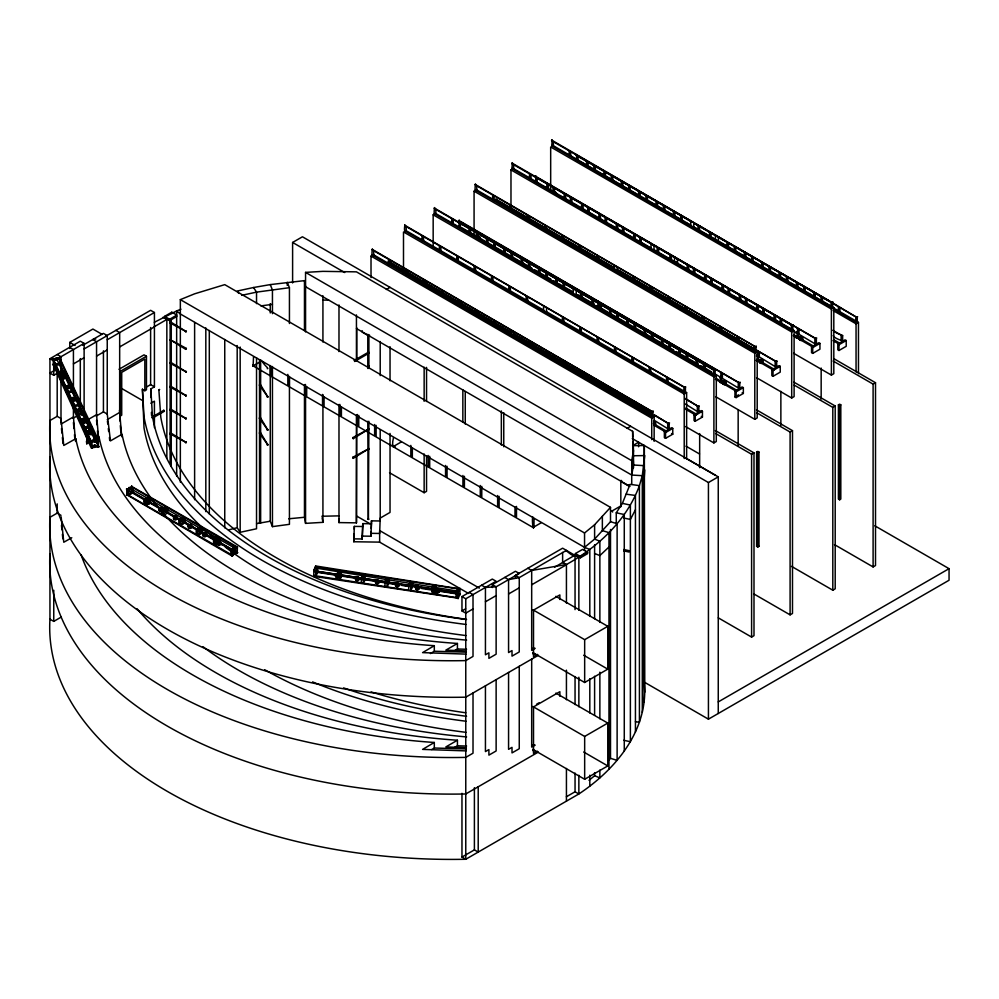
<?xml version="1.0" encoding="UTF-8"?>
<svg xmlns="http://www.w3.org/2000/svg" width="999" height="999" viewBox="0 0 999 999"><rect width="100%" height="100%" fill="white"/><g stroke="black" fill="none" stroke-linecap="round" stroke-linejoin="round"><path stroke-width="1.5" d="M63.874 373.988C63.749 372.265 65.959 376.835 64.398 376.81M797.552 336.95L797.477 333.429L797.539 337.088M432.754 590.771L432.33 591.957L433.091 592.07M313.698 570.741L313.923 569.767L313.773 570.879L458.154 592.644M315.509 572.639L315.734 571.578M458.304 597.889L458.054 598.751L460.052 593.906L459.84 594.967L457.742 594.405M356.743 414.935L356.443 522.852L338.986 522.589L339.173 518.556M468.556 593.468L379.645 542.132L353.771 541.745L354.333 526.386L362.749 526.51L362.749 523.613L371.478 523.751L371.478 520.854L380.207 520.979L380.207 429.82M353.771 541.745L354.121 533.953M353.771 538.861L362.2 538.985L362.749 523.613M362.2 538.985L362.749 526.51M362.2 536.088L370.916 536.213L371.478 520.854M370.916 536.213L371.128 531.543M371.266 528.421L371.478 523.751M67.695 386.001L67.957 385.202L68.456 386.263M73.077 397.265L73.914 398.276L73.539 400.137M78.122 411.113L77.722 409.278L77.585 409.965M78.409 409.091L78.671 408.291L79.383 411.576M83.766 420.641L84.028 419.842L84.503 423.551M89.136 432.18L89.386 431.381L90.047 434.927M90.709 431.943L90.971 431.143L91.546 434.827M148.938 496.89L148.764 503.121L148.701 498.239M148.139 504.033L148.014 503.409C147.365 505.482 150.362 503.009 148.701 502.922M216.696 542.032L216.683 537.237L214.885 538.299L215.072 537.237L216.383 537.062M216.059 541.92L216.196 539.41M341.383 576.86L340.696 576.748L340.771 572.877M432.704 585.701L432.33 587.462L433.391 585.814L432.642 585.789L433.104 586.538M554.02 192.832L555.556 192.432L556.605 193.319L555.531 192.932M554.52 193.119L555.794 192.407M599.263 307.942L598.638 306.993L599.525 306.243L601.223 307.53L600.062 306.656M675.237 262.812L676.111 262.025L677.821 263.299L676.748 262.537M720.828 381.593L720.916 372.202M721.453 381.531L721.141 382.118M757.854 359.877L757.704 356.231M758.141 360.527L758.353 356.655L758.216 360.327M796.752 333.104L796.365 332.505L796.865 333.029C796.852 334.253 796.39 331.181 797.427 332.255M259.503 522.902L260.639 522.839L259.54 522.976L259.503 359.765M644.08 480.007L644.742 469.93M84.116 416.308L84.116 343.381L80.307 341.183L49.95 358.703L49.95 619.18A401.948 232.055 0 0 0 465.771 859.265L578.858 793.968C613.186 771.178 644.13 735.401 644.742 692.207L644.293 445.504L632.642 445.679L638.611 442.22L638.611 446.753M62.575 373.102L62.75 374.188L63.087 373.176M64.173 372.977C64.111 388.136 65.447 366.596 62.75 374.188M63.774 372.639C65.884 374.063 65.572 381.243 60.577 379.245M87.712 426.461L87.413 427.335L87.3 426.061L88.661 425.774M89.198 431.256L88.511 431.418M341.446 576.71L341.358 570.966M600.099 307.367L600.411 306.606L600.324 309.19M127.173 494.505L126.423 495.167L131.93 491.995M185.639 349.101L186.388 348.439L185.764 349.363L170.017 339.623L186.326 348.376M232.018 550.399L232.417 550.174M252.722 365.646C253.384 363.536 254.733 367.382 252.735 365.759M232.817 555.506L232.13 556.218L232.417 555.269L237.612 552.609L237.025 553.471L235.339 552.322L232.655 553.871M533.041 527.497C534.278 525.599 533.091 528.995 533.953 526.985C532.904 531.118 531.78 517.932 532.879 516.995M652.534 411.675L653.284 411.026L652.659 411.938L372.215 249.375M652.534 417.232L653.284 416.583L652.659 417.495L372.215 254.932M668.781 423.601L669.53 422.939L668.893 423.863L654.333 414.81M668.781 429.158L669.53 428.496L668.893 429.42L654.333 420.367M685.039 387.649L685.701 386.813L685.139 387.799L404.695 225.225M685.027 393.094L685.764 392.432L685.139 393.356L404.695 230.781M698.451 406.468L699.2 405.806L698.576 406.73L685.364 398.451M698.463 412.137L699.138 411.313L698.576 412.287L685.364 404.008M714.697 370.404L715.446 369.742L714.809 370.666L434.378 208.092M714.71 376.074L715.384 375.237L714.809 376.223L434.378 213.649M739.372 382.967L740.047 382.13L739.472 383.117L459.041 220.554M739.36 388.411L740.109 387.749L739.472 388.673L714.123 373.376M755.619 346.903L756.293 346.066L755.719 347.04L475.274 184.478M755.606 352.335L756.355 351.685L755.719 352.597L475.274 190.035M776.26 361.551L777.01 360.889L776.46 361.838L670.042 299.762M776.26 367.108L777.01 366.446L776.46 367.395L757.766 355.969M792.494 325.487L793.243 324.825L792.694 325.774L512.175 163.174M792.494 331.044L793.243 330.382L792.619 331.306L512.175 168.731M815.958 338.636L816.707 337.974L816.071 338.898L535.639 176.323M815.958 344.193L816.707 343.531L816.071 344.455L781.268 323.701M832.204 302.56L832.954 301.898L832.317 302.822L551.873 140.26M832.204 308.117L832.954 307.455L832.317 308.379L551.873 145.817M842.232 335.739C845.142 335.602 834.852 333.778 833.178 330.057M842.232 341.296C845.154 340.996 834.864 339.36 833.178 335.614M856.867 317.332L857.617 316.671L856.98 317.595L832.966 303.072M856.867 322.889L857.617 322.227L856.98 323.152L834.315 309.415M341.009 572.34C339.772 572.814 340.784 570.691 340.297 573.226L341.433 571.615M163.786 410.289L164.36 411.276L163.786 410.289L151.761 417.245M534.015 518.469L533.99 527.347L533.154 526.972M339.323 574.999L339.348 575.811A1.836 1.449 24.9 0 1 339.173 576.161L341.208 576.386L339.735 579.545L361.413 582.904M340.909 575.899L341.109 575.574M355.332 578.446L355.357 579.258A1.986 1.573 24.9 0 0 356.693 580.569C360.377 579.895 353.783 577.659 356.606 580.544M356.281 579.12A1.986 1.573 24.9 0 1 355.781 578.346L355.756 577.534A1.836 1.449 24.9 0 1 357.03 576.623L357.979 576.785A1.986 1.573 24.9 0 1 359.315 578.096L359.34 578.908A1.836 1.449 24.9 0 1 359.178 579.258M838.723 466.034L839.197 466.745M432.767 590.996L432.417 591.82M162.837 509.927L162.787 510.289A1.986 1.149 60 0 1 162.425 510.789M174.775 516.833L174.825 516.458A1.986 1.149 60 0 1 175.812 515.909L176.511 516.308A1.836 1.061 60 0 1 177.447 517.944L177.422 518.743A1.986 1.149 60 0 1 177.285 519.043M188.312 525.574L188.287 527.472L189.922 528.409A1.986 1.149 60 0 0 190.909 527.859L190.921 527.072M202.934 534.103L202.947 534.028A1.986 1.149 60 0 1 203.933 533.478L204.633 533.878M221.341 544.105L221.353 543.306A1.836 1.061 60 0 0 220.429 541.67L219.73 541.271A1.986 1.149 60 0 0 218.744 541.808M726.273 383.491L726.285 382.692A1.836 1.061 60 0 0 725.361 381.056L724.662 380.656A1.986 1.149 60 0 0 723.676 381.193L723.663 381.993M760.514 360.264L760.576 359.902A1.986 1.149 60 0 1 761.55 359.353L762.249 359.752A1.836 1.061 60 0 1 763.186 361.388L763.161 362.187A1.986 1.149 60 0 1 762.799 362.674M800.211 337.35L800.274 336.975A1.986 1.149 60 0 1 801.248 336.438L801.947 336.838A1.836 1.061 60 0 1 802.884 338.474L802.871 339.26A1.986 1.149 60 0 1 802.497 339.76M57.505 364.098L56.843 363.636L56.593 364.448M91.259 442.307L92.333 442.02L91.271 442.432L53.134 358.903M98.901 446.803L97.84 446.965L98.901 446.803L81.331 410.052M149.188 503.309L149.226 498.314L147.665 498.364L148.664 498.089M149.301 503.271L147.765 503.808M798.026 337.45L797.926 332.63M459.14 590.859L459.115 590.184L458.966 591.308L314.797 567.869L314.685 568.955L314.722 567.956M459.777 589.273L459.99 588.286L459.915 593.943L457.879 593.631M631.73 484.39L631.73 460.701L633.503 450.674L632.642 431.318L356.443 271.853L322.927 271.353L305.557 272.39L305.557 331.88M633.091 441.396L633.091 455.756L644.742 455.581L642.295 475.674L631.73 475.049L633.503 465.022L632.904 451.436M147.64 498.638L148.014 499.687L148.139 498.901M214.885 538.299L216.134 536.85M478.046 237.263L479.195 236.626L480.007 237.55L478.921 236.501L477.922 238.037L477.435 236.975L478.171 237.063M554.145 192.757L555.194 192.008M598.763 306.955L599.762 306.381M599.138 308.017L600.274 306.481M675.349 262.737L676.223 261.975M796.865 333.029L797.689 332.28L796.49 332.392M62.413 373.838L62.4 375.374M63.262 377.21L62.6 373.663M85.365 420.03L86.201 421.116L85.827 422.989M457.043 594.979L457.043 594.33M368.906 421.316L368.344 519.517L367.782 421.316M721.44 381.606L721.153 376.635M341.333 577.222L340.384 577.722M315.609 566.058L315.509 567.082L315.684 565.971L459.915 588.848M315.884 571.103L315.884 575.736L313.886 575.349L313.736 576.435L313.848 570.779L458.154 593.106L458.266 592.095L458.154 597.739L456.118 597.427L456.118 592.794M496.278 199.288L495.541 199.6L496.216 199.413M432.392 586.363L433.054 587.474M720.791 376.411L719.655 377.722L720.828 376.211L720.828 381.243M315.609 566.995L317.645 567.307L317.645 571.94M313.848 576.336L458.154 598.201M616.271 523.701L616.271 512.799L622.377 503.359L630.082 484.365L639.422 485.614L642.295 475.674L642.295 712.312M720.391 377.048L720.154 378.022M432.642 591.458L433.329 591.558M757.791 360.152L756.792 360.839M611.987 511.038L612.624 511.963L612.062 510.988L621.241 505.681M317.495 567.157L316.034 570.317L313.998 570.004L315.459 566.845L459.777 589.173L458.304 592.332L456.268 592.02L457.742 588.848M339.173 570.516L337.699 573.676L339.735 573.988L341.208 570.829M341.883 571.977L340.609 571.69M340.684 574.949L341.808 575.287M340.334 576.848L340.984 577.834M362.887 574.175L361.413 577.347L363.449 577.659L364.922 574.5M386.601 577.847L385.127 581.006L387.162 581.331L388.636 578.159M388.636 583.716L387.162 586.888L407.392 590.009M410.314 581.518L408.841 584.677L410.876 584.989L412.35 581.83M434.028 585.189L432.555 588.349L434.59 588.661L436.063 585.501M432.717 589.185L419.717 587.724M432.417 591.957L432.367 591.083L433.017 592.07M433.054 591.183L433.004 591.982M434.59 594.218L436.063 591.058L434.028 590.746M457.242 595.466L456.268 597.577L410.876 590.546L412.35 587.387L410.314 587.075M129.458 487.962L129.283 487.287L129.37 488.074M433.479 585.938L432.667 585.751M635.439 509.79L630.381 519.443L623.713 518.006M757.766 360.227L756.78 360.976M64.336 378.284L62.974 378.658L62.737 377.485L62.575 378.271M69.343 385.139L70.117 388.648L69.418 387.15M148.651 503.334L148.951 503.833M757.841 355.132L756.543 356.431M757.279 355.744L756.543 355.731M367.794 519.105L368.906 519.193M60.09 358.154L59.853 357.417M721.453 376.773L719.767 376.823M584.552 550.461L584.552 532.991L594.605 524.75L610.501 507.355L224.75 284.64L194.618 293.818L180.344 299.625L180.344 482.105M610.501 507.355L610.501 521.703L594.605 539.098L584.552 547.34L180.344 313.973L176.648 310.939L154.333 322.29M608.466 760.564L610.501 758.341L610.501 529.495M756.743 355.494L757.679 354.895M234.715 548.401L234.615 549.3L235.102 548.301L129.171 487.799M756.543 360.139L757.042 360.427C756.343 362.275 759.153 360.439 757.429 360.464M608.978 546.99L599.862 555.594L594.605 553.458M368.544 352.147L369.031 353.159L368.544 352.147L354.033 360.502M352.809 437.637L353.284 438.648L369.031 428.908L352.722 437.662L353.284 438.648M368.456 428.583L369.031 429.558M352.809 457.317L353.284 458.329L369.031 448.588L352.722 457.342L353.284 458.329M368.544 448.239L369.031 449.238M88.973 431.68L87.225 431.343C86.626 429.732 88.711 433.479 88.486 431.281M144.405 500.886L144.38 502.11M188.199 526.361L189.385 526.86L189.198 528.134A1.836 1.061 60 0 1 188.424 526.823M676.723 262.262L675.349 262.6M589.023 780.319L594.605 775.736L594.605 772.627M551.873 146.279L552.16 145.317M533.441 527.722L253.122 365.884L253.521 356.855M459.041 221.016L459.24 220.03L459.041 226.573M131.581 486.863L131.781 485.889L131.581 491.496L146.016 499.837L150.025 497.514M237.225 547.864L237.425 546.878L237.225 552.497L219.867 542.469L219.867 537.837M148.439 503.421L147.54 503.908L148.264 504.245M721.078 382.03L720.366 382.58L719.767 381.368L720.329 382.592M469.205 592.395L473.014 594.605L473.014 656.418L465.771 660.601A401.948 232.055 0 0 1 49.95 420.529L57.193 416.346L61.001 418.544L63.774 445.454L75.774 438.698A408.791 236.014 0 0 0 434.303 645.691L422.589 652.622L466.096 654.12M430.407 653.558L434.303 651.248L466.371 652.16M431.705 749.562L434.303 748.026L434.303 742.469L422.589 749.4L466.096 750.898M69.78 348.514L69.78 342.395L92.907 329.046L102.223 334.428M84.116 343.381L53.759 360.901L49.95 358.703M82.792 345.304L103.434 333.391L107.243 335.589L107.243 414.073L110.452 440.896L122.015 434.228A408.791 236.014 0 0 0 159.116 508.466M105.919 336.114L150.612 310.314L154.42 312.512L154.42 386.838L150.849 388.898L150.849 397.515M84.116 348.938L107.243 335.589M107.243 339.76L154.42 312.512M54.77 370.279L49.95 373.064L53.759 375.262L61.001 371.079M73.427 363.898L84.116 357.729M164.585 316.371L171.803 312.2L176.823 315.097L169.605 319.268L164.585 316.371L164.585 317.732L169.605 320.629L176.823 316.458M292.607 282.929L292.607 242.457L302.435 236.788L718.256 476.86L718.256 713.486M96.553 356.119L107.243 349.937M154.42 326.636L166.845 319.455L166.845 458.017M119.668 346.928L154.42 326.873M119.018 369.293L144.043 354.845L146.453 356.231L146.453 389.822L144.843 390.746L142.432 389.36L144.018 427.947A410.414 236.95 0 0 0 222.765 545.129M146.453 356.231L120.105 371.441L119.93 421.054M61.001 424.1L73.427 416.933L73.427 399.775M73.064 418.294L79.108 414.81M433.166 247.065L433.166 214.81L435.576 213.424L573.239 292.907M474.075 235.739L474.075 191.196L476.486 189.81L757.205 351.885L757.205 417.919L754.794 419.305L715.659 396.715M510.976 209.827L510.976 169.892L513.374 168.506L651.036 247.989M86.601 420.429L96.553 414.697L96.553 341.758L92.745 339.56L95.792 338.986M371.016 277.597L371.016 256.094L373.414 254.708L654.145 416.783L654.145 441.346M96.191 416.059L103.434 411.875L107.243 414.073M146.678 386.913L150.612 384.64L154.42 386.838M107.243 419.63L119.668 412.462L119.668 332.58L115.859 330.382M158.878 390.085L159.528 389.51L158.878 390.085L160.814 417.282A401.948 232.055 0 0 0 465.784 619.243M120.105 416.146L121.716 415.209L121.716 372.377L144.843 359.028L144.843 390.746M150.849 403.246L154.42 401.198L154.42 427.634M152.323 418.219L164.36 411.276M254.795 364.922L261.139 361.251M386.351 289.485L390.035 287.362M61.001 515.334L57.193 513.136L49.95 517.307A401.948 232.055 0 0 0 465.771 757.379L473.014 753.209L473.014 693.006M132.667 487.5L128.659 489.81C124.076 486.775 127.41 492.919 131.181 486.638L236.838 547.502L232.817 549.949M354.595 361.488L369.031 353.159M128.659 495.367L131.331 493.831M144.53 498.976L148.539 496.653M147.752 498.289L148.726 497.914M147.64 498.638L147.64 499.338M149.201 498.526L150.1 499.2L148.401 497.927M145.866 503.758L148.539 502.21M149.026 501.973L150.1 502.36L149.226 501.86M150.025 503.071L146.016 505.394L177.922 523.813M161.888 508.991L165.896 506.68M163.374 509.852L167.382 507.542M161.888 514.547L164.56 513.011M163.374 515.409L167.382 513.099M179.246 519.018L183.254 516.708M180.732 519.88L184.753 517.557M180.582 523.801L183.254 522.265M183.416 523.888L180.732 525.437L197.69 535.227L197.69 530.594L232.417 550.636L232.417 555.269L230.919 554.408L230.919 549.775M196.603 529.045L200.612 526.723M198.102 529.895L202.11 527.584M197.939 533.828L200.612 532.28M202.11 533.141L198.102 535.452L230.007 553.883M49.95 619.18L53.759 621.39L61.214 617.082M598.638 307.729L598.751 306.968M600.149 307.143L601.223 307.53M676.748 262.912L676.773 262.25M213.961 539.06L217.969 536.75M217.27 537.837L216.034 536.775M215.459 539.922L219.468 537.612M216.396 540.484L217.47 541.258L216.596 540.759M214.885 542.02L215.534 543.169L214.885 542.02L215.509 542.232M216.271 542.632L215.01 542.632M213.961 544.617L216.633 543.081M215.459 545.479L218.132 543.931M393.082 446.69C394.867 445.866 391.009 447.902 393.481 437.662M394.755 445.716L401.099 442.058M231.318 549.088L235.339 546.765M237.625 552.722L126.773 489.185M389.523 472.727L424.15 492.719L426.548 491.333L426.548 455.694M403.496 273.414L403.496 231.943L684.215 394.018L686.625 392.632L686.625 458.666M433.166 214.81L713.898 376.885L716.295 375.499L716.295 441.533L713.898 442.919L685.551 426.561M474.075 191.196L754.794 353.271L757.205 351.885M510.976 169.892L791.695 331.968L794.105 330.582L794.105 396.615L791.695 398.002L756.605 377.747M550.674 189.972L550.674 146.978L831.393 309.041L833.803 307.655L833.803 373.701L831.393 375.087L793.606 353.271M626.972 428.409L630.656 426.286M722.027 377.26L720.529 376.386M371.016 256.094L651.735 418.169L654.145 416.783M721.166 379.92L722.24 380.307M758.054 358.616L759.128 359.39M797.751 335.689L798.825 336.076M721.166 380.294L722.24 380.681M797.751 336.076L798.825 336.463M796.865 337.437L796.253 337.225L796.865 338.137M664.372 431.88L671.59 427.722L672.764 428.396L672.764 434.19L665.546 438.349L664.372 437.674L664.372 431.88L665.546 432.567L672.764 428.396M694.043 414.747L701.261 410.577L702.447 411.263L702.447 417.058L695.217 421.216L694.043 420.542L694.043 414.747L695.217 415.434L702.447 411.263M734.952 391.133L742.17 386.963L743.343 387.649L743.343 393.431L736.126 397.602L734.952 396.928L734.952 391.133L736.126 391.82L743.343 387.649M771.84 369.83L779.058 365.659L780.244 366.346L780.244 372.14L773.026 376.298L771.84 375.624L771.84 369.83L773.026 370.517L780.244 366.346M811.55 346.915L818.768 342.744L819.942 343.419L819.942 349.213L812.724 353.384L811.55 352.697L811.55 346.915L812.724 347.59L819.942 343.419M833.116 310.564L856.056 323.813L858.466 322.427L858.466 373.676M734.952 396.928L738.561 394.842M837.811 344.018L845.029 339.847L846.215 340.534L846.215 346.316L838.998 350.487L837.811 349.8L837.811 344.018L838.998 344.692L846.215 340.534M534.715 526.523L541.058 522.864M461.963 596.578L492.32 579.058L496.128 581.256L465.771 598.776L461.963 596.578L461.963 610.938L465.771 613.136L473.014 608.953M492.32 587.537L492.32 584.615L515.447 571.266L519.255 573.463L496.128 586.813L485.439 587.424L481.63 585.227M515.447 578.334L515.447 575.424L562.624 548.189L578.259 557.292M566.433 550.387L519.255 577.622L508.566 579.632L504.757 577.434M461.963 610.938L465.584 608.841M485.439 601.773L496.128 595.604M575.399 553.546L582.617 549.375L587.624 552.272L587.624 553.633L580.407 557.804L575.399 554.907L575.399 553.546L580.407 556.443L587.624 552.272M578.858 610.264L578.858 557.33L575.049 555.132L562.624 562.312L566.433 564.51C598.164 547.015 626.785 520.279 639.422 485.614L639.422 722.252L635.414 721.715M554.607 567.17L562.624 562.549L566.433 564.747L531.68 584.802M508.566 593.98L519.255 587.812M715.634 433.516L751.598 454.27L753.995 452.884L753.995 635.689L751.598 637.087L718.306 617.857M756.805 412.824L790.097 432.043L792.494 430.656L792.494 613.461L790.097 614.86L754.133 594.093M794.18 385.09L832.804 407.38L835.201 405.994L835.201 588.811L832.804 590.197L791.52 566.358M833.154 361.051L873.101 384.116L875.511 382.729L875.511 565.534L873.101 566.933L834.49 544.63M756.605 452.085L757.804 451.386L758.99 452.085L758.99 546.328L757.804 547.015L756.605 546.328L756.605 452.085L757.804 452.772L758.99 452.085M838.411 404.845L839.61 404.158L840.808 404.845L840.808 499.088L839.61 499.787L838.411 499.088L838.411 404.845L839.61 405.544L840.808 404.845M632.267 438.561L708.428 482.529L718.256 476.86M454.857 650.499L457.43 649.013L457.43 643.456L445.866 650.124L465.996 650.936M537.474 654.407L533.516 656.693L533.516 610.127L559.865 594.917L559.865 599.5M538.361 655.269L465.771 697.177A401.948 232.055 0 0 1 49.95 457.105M532.729 609.677L584.665 639.66L607.779 626.311L607.779 669.143L584.665 682.492L532.729 652.509M756.605 546.328L757.804 545.629L758.99 546.328M453.571 748.014L457.43 745.791L457.43 740.234L445.866 746.915L465.996 747.714M536.575 704.233L539.148 702.747M537.474 751.198L533.516 753.483L533.516 706.917L559.865 691.695L559.865 696.278M538.361 752.06L465.771 793.968A401.948 232.055 0 0 1 49.95 553.896M532.729 706.455L584.665 736.438L607.779 723.089L607.779 765.921L584.665 779.27L532.729 749.287M718.256 701.91L949.05 568.668L949.05 580.244L708.428 719.168L644.293 682.13L644.293 445.504M461.963 793.318L461.963 857.055L474.4 849.887L478.209 852.085L478.209 786.787M566.358 796.79L575.049 791.77L578.858 793.968L578.858 775.286M71.778 537.724L63.774 542.245L61.151 516.82M59.703 357.43L59.316 358.279M216.396 537.712L216.571 537.425M796.49 338.049L796.752 337.512M237.225 546.928L131.581 486.401M180.931 309.203L176.648 310.939L176.648 475.961M758.041 355.182L756.668 355.519M145.292 502.772L145.317 501.273M95.092 441.258L94.818 442.157L95.567 441.408L56.419 358.404M98.377 440.746L98.102 441.658L98.901 441.009L59.703 357.892M91.796 448.251L92.333 447.577L91.271 447.989L53.134 364.46M228.496 529.932L237.188 527.684L240.172 532.292L256.531 528.771L256.531 357.792M68.431 388.923L68.631 387.212M631.73 475.049L305.557 286.738L304.47 280.632L270.254 284.603L253.546 287.512L237.188 291.046L238.686 293.356M241.671 295.342L256.531 292.133L289.435 287.687L289.435 323.501M417.12 589.909C419.73 587.562 413.136 588.361 417.157 589.972M437.125 593.006C439.735 590.659 433.129 591.458 437.162 593.069M256.581 523.613L270.254 521.228L272.44 526.623L289.435 524.325L289.435 376.423M527.872 568.256L531.68 570.454L566.433 564.51L566.433 603.184M59.703 359.153L54.221 360.002L53.409 358.466L52.585 358.991L59.178 357.854L97.827 441.296L92.345 442.145L91.808 440.971L97.278 440.122M54.221 365.559L59.703 364.71C57.455 362.4 61.863 363.112 59.428 363.886M65.509 371.665L60.027 372.515L60.577 373.688L66.059 372.839M64.798 373.401L65.385 374.438M65.06 376.523L65.385 377.597L64.798 376.948M60.027 378.072L62.775 377.647M71.866 385.352L66.384 386.201L66.933 387.375L72.415 386.538M66.384 391.758L71.866 390.909L72.415 392.095L66.933 392.932M78.222 399.051L72.74 399.9L73.289 401.074L78.759 400.224M73.289 406.63L78.759 405.781L78.222 404.607L72.74 405.457L84.803 431.443M84.578 412.737L79.096 413.586L79.645 414.76L85.115 413.911M79.096 419.143L84.578 418.294L85.115 419.468L79.645 420.317M89.448 426.536L90.047 427.572M90.921 426.423L85.452 427.272L85.989 428.446L91.471 427.609M89.723 429.657L90.047 430.731L89.448 430.082M85.989 434.003L88.736 433.591M91.808 446.528L97.278 445.679L97.827 446.853L92.345 447.702L85.452 432.829M260.876 305.906L272.44 304.345M535.914 181.393L535.289 182.317M63.037 378.833L62.737 377.485M288.686 518.793L304.47 517.27L304.47 384.94M304.47 517.27L305.557 523.376L322.927 522.34L322.927 394.88M321.84 516.246L339.298 515.859M89.198 426.573C87.7 441.146 91.783 424.425 87.225 426.236M322.927 300.075L328.771 300.162M370.916 533.329L379.645 533.454L380.207 518.094L390.035 512.412L390.035 433.429M532.867 648.276L535.139 648.339L531.68 650.337L531.68 570.454M457.43 649.013L466.583 649.275M532.867 653.833L535.139 653.895M532.867 745.054L535.139 745.117L531.68 747.115L531.68 659.128M457.43 745.791L466.583 746.053M532.867 750.611L535.139 750.674M434.303 748.026L466.371 748.95M356.606 577.534L357.555 577.697M336.875 577.522L337.65 577.622A1.836 1.449 24.9 0 0 338.099 577.547M356.868 580.619L357.654 580.719A1.836 1.449 24.9 0 0 358.928 579.82L358.903 579.008M376.873 583.716L377.647 583.816A1.836 1.449 24.9 0 0 378.921 582.917L378.896 582.105M397.59 585.976L398.064 586.001A1.836 1.449 24.9 0 0 398.501 585.913M416.583 586.825L417.545 586.975M396.865 586.8C400.05 584.502 392.707 585.526 397.639 586.913A1.836 1.449 24.9 0 0 398.913 586.001L398.888 585.189A1.986 1.573 24.9 0 0 397.552 583.878L396.591 583.728A1.836 1.449 24.9 0 0 395.317 584.627L395.342 585.439A1.986 1.573 24.9 0 0 396.69 586.75M416.858 589.897L417.632 589.997A1.836 1.449 24.9 0 0 418.906 589.098L418.881 588.286M436.85 592.994L437.637 593.094A1.836 1.449 24.9 0 0 438.911 592.195L438.886 591.383A1.986 1.573 24.9 0 0 437.537 590.059L436.588 589.909A1.836 1.449 24.9 0 0 435.314 590.809L435.339 591.62A1.986 1.573 24.9 0 0 436.675 592.944M633.503 465.022L644.08 465.646L644.08 702.285M626.098 494.18L635.439 495.442L635.439 732.067M340.609 571.553L341.296 571.665M340.609 571.952L341.808 572.14M340.384 572.065L341.883 572.365M340.684 575.337L341.883 575.511M315.609 571.615L336.426 574.837M339.323 575.287L355.806 577.834M358.691 578.284L361.588 578.733M363.037 578.958L376.635 581.056M379.52 581.505L385.302 582.405M386.75 582.629L396.004 584.053M398.901 584.502L409.016 586.063M410.464 586.288L415.384 587.05M436.201 590.272L434.165 589.959L434.165 586.875M439.098 590.721L456.443 593.406M315.609 572.077L335.564 575.174M338.636 575.649L355.519 578.259M358.591 578.733L375.487 581.343M378.546 581.818L393.906 584.19M401.586 585.377L407.717 586.338M421.541 588.473L435.352 590.609M439.96 591.321L459.915 594.405M362.887 579.732L364.922 580.057L363.449 583.216L385.127 586.563M315.459 572.402L317.495 572.714L316.034 575.874L337.699 579.233M432.33 591.171L433.329 591.42M622.377 503.359L630.381 505.082L630.381 741.72L623.713 740.271M616.271 512.799L624.275 514.522L624.275 751.161M623.713 549.512L629.02 550.661L629.02 552.022L623.713 550.874M437.962 589.148L437.013 588.998A1.836 1.449 24.9 0 0 435.739 589.909L435.764 590.721A1.986 1.573 24.9 0 0 435.951 591.121M417.107 588.935L418.057 589.085A1.836 1.449 24.9 0 0 418.506 588.998M377.56 580.781L376.598 580.631A1.836 1.449 24.9 0 0 375.324 581.53L375.349 582.342A1.986 1.573 24.9 0 0 376.685 583.666C380.369 582.979 373.776 580.744 376.598 583.641M337.987 573.688L337.025 573.538A1.836 1.449 24.9 0 0 335.751 574.437L335.776 575.249A1.986 1.573 24.9 0 0 336.276 576.023M479.308 237.075L480.007 237.55M610.501 521.703L617.12 523.726L617.12 760.351L610.501 758.341M170.579 321.928L170.017 322.914L186.326 331.668L170.579 321.928L170.017 322.914M186.388 331.081L185.764 331.993M170.017 340.272L170.654 339.348M170.654 362.275L170.017 363.199L186.326 371.965L170.579 362.212L170.017 363.199M186.388 371.366L185.764 372.29M170.579 386.064L170.017 387.05L186.326 395.804L170.579 386.064L170.017 387.05M186.326 395.154L185.764 396.141M170.579 408.991L170.017 409.965L186.326 418.731L170.579 408.991L170.017 409.965M186.326 418.069L185.764 419.056M565.884 551.46C565.646 549.013 568.693 553.733 573.763 556.006M170.654 432.892L170.017 433.816L186.326 442.582L170.579 432.829L170.017 433.816M186.326 441.92L185.764 442.907M584.552 547.34L589.81 549.475L589.81 616.42M594.605 775.736L599.862 777.871L599.862 770.079M607.904 313.199L607.554 313.049A1.986 1.149 60 0 0 606.942 313.099M636.825 329.945L637.524 330.344A1.836 1.061 60 0 1 638.124 331.094M654.07 421.403L654.77 421.803A1.836 1.061 60 0 1 655.706 423.439L655.681 424.238A1.986 1.149 60 0 1 654.707 424.787M176.448 519.293L175.749 518.893M189.298 525.024L189.997 525.437M205.369 536.038L205.719 536.188A1.986 1.149 60 0 0 206.706 535.651L206.718 534.852A1.836 1.061 60 0 0 205.782 533.216L205.082 532.817A1.986 1.149 60 0 0 204.108 533.354L204.083 534.153M253.521 365.184L253.234 365.934M599.775 306.193L599.937 308.828M267.295 368.706C269.93 369.143 262.774 364.048 262.537 361.401M259.503 385.152L260.252 384.328L259.415 385.065L267.932 397.127L260.389 384.503M259.503 433.079L260.252 432.255L259.415 433.004L267.932 445.054L260.389 432.442M576.535 155.032L590.034 162.825M592.732 164.373L603.533 170.617M606.231 172.165L608.928 173.726M611.625 175.287L639.972 191.646M642.669 193.207L691.258 221.266M696.653 224.375L706.106 229.832M708.803 231.393L712.849 233.729M715.559 235.289L724.999 240.734M729.045 243.082L731.743 244.63M734.452 246.191L762.786 262.562M765.484 264.111L796.528 282.043M799.225 283.591L828.92 300.736M627.297 184.79L576.198 155.457L576.735 154.508L576.535 160.127M679.37 214.86L628.621 185.552L628.621 190.185M691.445 221.828L680.694 215.622L680.694 220.255M694.08 223.351L750.299 255.806M553.084 145.579L690.746 225.062M693.443 226.623L833.803 307.655M577.747 160.352L585.839 165.022M588.536 166.583L603.384 175.162M606.081 176.711L627.684 189.186M630.381 190.747L638.473 195.417M642.532 197.752L645.229 199.313M647.926 200.874L662.774 209.44M666.82 211.776L670.866 214.123M683.016 221.129L673.388 215.509L673.388 210.876M685.714 222.69L689.76 225.025M696.515 228.921L690.746 225.524L690.746 220.891M699.213 230.482L708.653 235.939M711.363 237.5L714.06 239.048M718.106 241.396L750.499 260.09M753.196 261.651L761.288 266.321M765.346 268.669L785.589 280.344M789.635 282.692L805.831 292.033M808.528 293.594L812.574 295.929M817.981 299.051L813.748 296.541L813.748 291.908M822.027 301.386L830.119 306.069M832.829 307.617L858.466 322.427M833.203 330.532L842.632 335.976L842.632 340.609L841.133 339.747L841.133 335.115M833.603 339.66L839.01 342.782M833.041 340.647L838.436 343.756M573.164 198.464L605.069 216.883L605.069 221.516L606.555 222.377L606.555 217.745L623.925 227.76L623.925 232.392L622.427 231.531L622.427 226.898M625.237 228.521L651.86 243.893M654.507 245.417L657.142 246.953L657.142 251.573L658.641 252.435L658.641 247.802L694.842 268.706L694.842 273.339L693.356 272.477L693.356 267.857M696.166 269.48L728.071 287.899L728.071 292.532L729.57 293.381L729.57 288.761L746.927 298.776L746.927 303.409L745.429 302.547L745.429 297.914M748.251 299.538L780.157 317.957L780.157 322.59L781.643 323.451L781.643 318.818L816.358 338.861L816.358 343.494L814.872 342.632L814.872 338.012M554.907 192.045L556.406 193.057M653.746 249.538L794.105 330.582M677.622 263.424L674.512 261.601L674.512 256.968M535.639 181.88L539.685 184.228M542.382 185.777L545.079 187.337M547.777 188.898L551.835 191.234M554.145 192.62L557.23 194.355M559.927 195.916L563.973 198.252M566.683 199.812L570.729 202.148M573.426 203.709L576.123 205.257M578.821 206.818L581.518 208.379M585.576 210.714L595.017 216.171M597.714 217.732L607.167 223.189M609.865 224.738L632.804 237.987M640.908 242.67L649 247.34M658.453 252.797L667.894 258.254M670.604 259.802L673.301 261.363M677.347 263.699L680.044 265.259M682.742 266.82L698.938 276.174M701.635 277.722L704.345 279.283M708.391 281.618L711.088 283.179M713.786 284.74L717.831 287.075M720.541 288.636L729.982 294.093M732.679 295.654L755.631 308.891M758.328 310.452L771.815 318.244M775.873 320.579L778.571 322.14M793.83 334.752L814.085 346.453M834.227 358.891L875.511 382.729M793.268 335.739L812.175 346.653M495.929 199.251L544.517 227.297M547.215 228.858L579.607 247.565M582.305 249.126L614.697 267.819M617.394 269.38L667.332 298.214M495.929 199.713L614.797 268.344M756.83 359.24L774.387 369.368M756.268 360.214L773.825 370.354M793.93 382.167L835.201 405.994M756.543 360.839L757.292 361.263M479.807 237.275L478.309 236.263L477.922 238.037M720.529 376.248L722.24 377.147M601.023 307.642L597.914 305.819L597.914 301.186M720.916 376.835L722.402 377.697L722.402 373.064M461.738 227.672L484.677 240.909M487.375 242.47L519.767 261.176M522.465 262.737L531.918 268.182M534.615 269.742L537.312 271.303M540.022 272.864L550.811 279.096M553.508 280.657L556.206 282.218M558.916 283.766L562.961 286.114M565.659 287.662L572.402 291.558M577.809 294.68L594.005 304.033M596.703 305.582L607.492 311.825M611.55 314.161L642.582 332.08M645.292 333.641L660.139 342.207M662.837 343.768L673.626 350M676.323 351.561L679.033 353.122M681.73 354.682L697.926 364.023M700.624 365.584L711.425 371.815M575.936 294.455L716.295 375.499M742.17 392.757L743.343 393.431M715.883 378.196L736.138 389.897M715.321 379.183L735.576 390.871M756.543 409.89L792.494 430.656M405.906 230.557L543.568 310.04M546.266 311.588L686.625 392.632M685.464 398.976L698.85 406.705L698.85 411.338L697.364 410.477L697.364 405.844M701.261 416.371L702.447 417.058M685.789 408.054L696.59 414.285M685.214 409.041L696.016 415.272M715.384 430.581L753.995 452.884M874.799 525.799L949.05 568.668M391.158 262.862L492.382 321.303M495.079 322.864L563.911 362.6M566.608 364.16L651.635 413.249M389.947 262.625C385.227 260.714 391.158 259.603 388.461 264.847M391.271 263.386L407.305 272.652M408.628 273.414L442.02 292.695M443.344 293.456L494.105 322.764M495.417 323.526L511.463 332.779M514.098 334.303L565.022 363.711M566.346 364.473L617.107 393.768M618.431 394.543L651.823 413.823M654.47 415.347L669.18 423.838L669.18 428.471L667.694 427.609L667.694 422.977M671.59 433.504L672.764 434.19M653.408 423.626L666.907 431.418M654.195 425.387L666.345 432.405M686.013 446.178L699.5 453.971M686.001 458.316L715.296 475.224M292.607 242.457L344.717 272.54M305.557 272.39L631.73 460.701M356.443 328.521L629.944 486.426M180.344 299.625L584.552 532.991M253.122 364.96L254.608 365.821M391.995 445.129L395.379 447.09M532.355 526.173L533.841 527.035M163.037 317.257L166.845 319.455M555.844 596.328L607.779 626.311M515.447 575.424L519.255 577.622L519.255 651.947L512.012 656.131L512.012 650.574L508.566 652.559L508.566 579.632M492.32 584.615L496.128 586.813L496.128 654.183L488.898 658.366L488.898 652.809L485.439 654.795L485.439 587.424M69.78 342.395L75.112 345.467M69.618 347.352L73.427 349.55L73.427 393.531M356.743 516.121L369.78 523.651M479.333 588.111L379.645 530.556L379.645 542.132M121.016 388.112L142.432 400.474M583.691 655.232L607.779 669.143M57.193 354.533L61.001 356.73L61.001 422.714M82.855 415.584L80.307 414.11L80.307 411.026M555.844 693.106L607.779 723.089M215.772 536.813L217.47 537.724M148.401 498.064L150.1 499.2M583.691 752.01L607.779 765.921M148.938 501.523L189.111 524.712A1.986 1.149 60 0 0 188.212 525.387M191.758 526.236L218.381 541.608L218.381 536.975M126.773 494.742L232.417 556.193M461.963 857.055L465.771 859.265L465.771 598.776M87.512 431.918L87.4 430.619M761.101 360.427L760.401 360.027A1.986 1.149 60 0 0 759.415 360.564L759.402 361.363A1.836 1.061 60 0 0 760.326 362.999L761.026 363.399A1.986 1.149 60 0 0 762.012 362.849L762.025 362.063M666.808 347.252L666.108 346.853A1.986 1.149 60 0 0 665.272 347.103M476.161 237.138L476.511 237.387A1.836 1.061 60 0 1 477.11 238.137M218.506 544.905L219.206 545.304A1.986 1.149 60 0 0 220.18 544.767L220.205 543.968A1.836 1.061 60 0 0 219.268 542.332L218.569 541.933A1.986 1.149 60 0 0 217.595 542.469M160.714 508.528L160.015 508.129A1.986 1.149 60 0 0 159.041 508.666M146.89 499.163L147.24 499.413A1.836 1.061 60 0 1 148.164 501.048L148.152 501.848A1.986 1.149 60 0 1 147.777 502.335M600.262 306.668L600.436 309.116M75.25 400.124L74.888 396.503L74.688 398.214M268.182 396.553L267.208 397.115M260.389 417.619L259.365 418.082L267.932 430.232L260.339 417.52L259.415 418.181M268.132 429.558L267.208 430.219M268.182 444.48L267.208 445.042M459.39 225.674L460.527 226.511L460.527 221.878L739.76 383.092L739.76 387.724L738.273 386.863L738.273 382.23M59.316 363.836L52.585 364.548L53.659 364.26L71.453 402.672M253.546 287.512L256.531 292.133L256.531 303.621M67.133 388.087L67.008 386.188L66.896 387.137M64.186 373.064L70.854 387.45M72.153 390.284L76.086 398.751M65.509 377.222L66.059 378.396M53.671 365.172L53.134 359.378L91.796 442.694L91.796 447.315L91.259 441.521M289.435 287.687L287.25 282.305L287.25 285.414M270.254 284.603L272.44 289.985L272.44 313.674M85.589 422.252L85.415 421.303M80.132 410.239C81.593 415.084 80.519 405.182 80.007 409.278M720.154 382.467L720.154 381.73M147.515 503.846L147.64 503.046M439.298 590.471L439.323 591.283A1.836 1.449 24.9 0 1 439.16 591.633M415.759 587.624L415.734 586.813A1.836 1.449 24.9 0 1 417.008 585.913M322.115 517.769L322.927 522.34M107.417 421.128L107.78 424.1M108.317 428.571L108.666 431.556M109.39 437.512L109.74 440.497M85.365 426.748L87.338 443.131L98.901 436.463A408.791 236.014 0 0 0 457.43 643.456M85.365 432.305L85.727 435.277M86.438 441.233L86.801 444.218M61.463 428.583L61.926 433.079M62.388 437.562L62.999 443.544M61.463 525.374L61.926 529.857M62.388 534.34L62.85 538.823M217.532 542.844L217.57 543.269A1.836 1.061 60 0 0 218.182 544.567M205.557 535.514L205.544 536.313A1.986 1.149 60 0 1 204.558 536.863L203.858 536.463A1.836 1.061 60 0 1 203.546 536.113M161.651 510.164L161.626 510.964A1.986 1.149 60 0 1 160.652 511.5L159.952 511.101A1.836 1.061 60 0 1 159.016 509.465L158.978 509.04M119.48 410.227L121.753 436.75M120.317 425.599L120.979 433.191M96.553 414.697L98.501 437.462M96.553 420.254L96.94 424.8M97.465 430.869L97.989 436.95M73.427 416.933L75.512 441.208M73.427 422.49L73.951 428.559M74.475 434.627L74.863 439.185M796.253 337.912L796.365 337.15M150.849 388.898L152.435 416.333A401.948 232.055 0 0 0 466.57 619.517M151.386 412.4L151.561 415.447M142.42 389.061L144.018 416.833A410.414 236.95 0 0 0 466.021 624.45M644.293 682.13L644.742 692.207M873.101 384.116L873.101 566.933M856.056 323.813L856.056 371.965M855.768 316.708L855.768 321.341L857.267 322.19L857.267 317.57L751.623 256.568L751.623 261.201M839.909 307.542L839.909 312.175L838.411 311.313L838.411 306.681M839.61 405.544L839.61 499.787M838.998 344.692L838.998 350.487M832.804 407.38L832.804 590.197M831.393 309.041L831.393 375.087M831.106 301.935L831.106 306.568L832.604 307.43L832.604 302.797L551.535 140.684L552.072 139.735L551.873 145.355L553.371 146.216L553.371 141.583M822.552 297.527L822.552 302.148M821.053 296.666L821.053 301.286M821.166 368.069L821.166 399.063M815.246 292.769L815.246 297.402M812.724 347.59L812.724 353.384M805.182 287.5L805.182 292.133M803.696 286.638L803.696 291.271M799 328.846L799 333.479L797.514 332.617L797.514 327.984M797.889 282.754L797.889 287.387M796.39 281.893L796.39 286.526M796.365 332.742L796.253 333.504M791.695 331.968L791.695 398.002M791.408 324.862L791.408 329.483L792.894 330.344L792.894 325.711L511.888 163.674L512.375 162.662L511.888 169.231L512.375 168.219L513.661 169.131L513.661 164.498M790.097 432.043L790.097 614.86M787.824 277.472L787.824 282.105M786.338 276.611L786.338 281.243M780.868 391.346L780.868 425.424M780.519 272.727L780.519 277.36M779.033 271.865L779.033 276.498M775.536 315.696L775.536 320.329L774.05 319.468L774.05 314.835M775.162 360.926L775.162 365.559L776.66 366.421L776.66 361.788L618.93 270.729L618.93 273.813M773.026 370.517L773.026 376.298M770.466 267.457L770.466 272.09M768.98 266.596L768.98 271.228M764.285 308.803L764.285 313.436L762.786 312.575L762.786 307.942M763.161 262.712L763.161 267.332L761.675 266.471L761.675 261.85M759.302 351.76L759.302 356.393L757.804 355.532L757.804 350.911M758.179 305.669L758.179 310.302L756.693 309.44L756.693 304.807M757.804 452.772L757.804 547.015M754.794 353.271L754.794 419.305M754.507 346.154L754.507 350.786L756.006 351.648L756.006 347.015L475.274 184.94C476.298 180.132 473.414 193.356 476.773 190.434L476.773 185.802M753.109 257.43L753.109 262.063M751.598 454.27L751.598 637.087M745.803 252.685L745.803 257.317M744.317 251.823L744.317 256.456M741.945 341.745L741.945 344.83M740.821 295.654L740.821 300.287L739.335 299.425L739.335 294.792M738.648 337L738.648 341.621L737.15 340.771L737.15 336.139M738.161 409.802L738.161 445.442M736.126 391.82L736.126 397.602M735.751 247.415L735.751 250.499M734.265 246.553L734.265 251.186M728.446 242.657L728.446 247.29M726.96 241.808L726.96 246.428M723.463 285.627L723.463 290.259L721.977 289.398L721.977 284.765M721.29 326.973L721.29 331.606L719.792 330.744L719.792 326.111M718.393 237.387L718.393 242.02M715.409 235.664L715.409 240.297M713.898 376.885L713.898 442.919M713.611 369.78L713.611 374.4L715.097 375.262L715.097 370.629L434.378 208.566C435.439 203.821 432.417 216.696 435.864 214.048L435.864 209.415M712.2 278.733L712.2 283.366L710.714 282.505L710.714 277.872M711.088 232.642L711.088 237.275L709.602 236.413L709.602 231.78M708.428 482.529L708.428 719.168M707.217 321.703L707.217 324.787M706.106 275.612L706.106 280.232L704.62 279.383L704.62 274.75M705.731 320.841L705.731 323.926M705.044 363.049L705.044 367.682L703.558 366.82L703.558 362.187M703.92 316.958L703.92 321.578L702.434 320.716L702.434 316.096M699.662 433.578L699.662 467.669M699.55 226.511L699.55 231.131M698.051 225.649L698.051 230.282M697.739 360.614L697.739 365.247L696.253 364.385L696.253 359.752M695.217 415.434L695.217 421.216M693.731 222.615L693.731 227.248M689.859 311.676L689.859 314.76M688.748 265.584L688.748 270.217L687.25 269.355L687.25 264.723M688.373 310.814L688.373 313.911M687.687 353.022L687.687 357.654L686.201 356.793L686.201 352.16M686.563 306.93L686.563 311.563L685.077 310.701L685.077 306.069M684.215 394.018L684.215 458.529M683.928 386.913L683.928 391.533L685.426 392.395L685.426 387.774L404.695 225.699C405.681 221.441 402.822 233.791 406.193 231.181L406.193 226.548M682.18 216.483L682.18 221.116M680.381 350.587L680.381 355.219L678.895 354.358L678.895 349.725M677.484 258.691L677.484 263.324M674.874 211.738L674.874 216.371M671.39 255.557L671.39 260.19L669.892 259.328L669.892 254.708M671.016 300.799L671.016 303.883M670.329 343.007L670.329 347.627L668.831 346.765L668.831 342.145M669.205 296.903L669.205 301.536L667.719 300.674L667.719 296.041M668.056 377.747L668.056 382.38L666.57 381.518L666.57 376.885M665.546 432.567L665.546 438.349M664.822 206.456L664.822 209.553M663.336 205.607L663.336 210.227M663.024 340.572L663.024 345.204L661.525 344.343L661.525 339.71M657.517 201.711L657.517 206.343M656.031 200.849L656.031 205.482M655.144 291.633L655.144 294.717M654.033 245.542L654.033 250.175L651.048 248.451L651.048 243.818M652.971 332.979L652.971 337.612L651.473 336.75L651.473 332.118M651.847 286.888L651.847 291.521L650.361 290.659L650.361 286.026M651.735 418.169L651.735 439.672M651.448 411.051L651.448 415.684L652.934 416.546L652.934 411.913L372.215 249.837C373.164 245.554 370.292 257.655 373.701 255.332L373.701 250.699M650.699 367.719L650.699 372.352L649.213 371.491L649.213 366.858M647.464 196.441L647.464 201.074M645.978 195.579L645.978 200.212M645.666 330.544L645.666 335.177L644.168 334.315L644.168 329.682M641.283 237.787L641.283 242.42L639.785 241.558L639.785 236.925M640.159 191.696L640.159 196.316L638.673 195.467L638.673 190.834M635.614 322.952L635.614 327.585L634.115 326.723L634.115 322.103M635.576 401.898L635.576 406.518L634.09 405.669L634.09 401.036M635.177 234.653L635.177 239.285L633.691 238.424L633.691 233.803M634.802 279.895L634.802 282.979M634.49 276.86L634.49 281.493L633.004 280.632L633.004 275.999M633.503 450.674L633.503 467.894M633.341 357.704L633.341 362.337L631.855 361.476L631.855 356.843M632.642 431.318L632.642 437.062M630.107 186.413L630.107 191.046M628.783 484.64L628.783 486.001L621.565 481.843L621.565 480.482M628.309 320.529L628.309 325.15L626.81 324.3L626.81 319.668M622.802 181.668L622.802 186.301M621.316 180.807L621.316 185.439M620.829 480.457L620.829 506.793M618.244 312.937L618.244 317.57L616.758 316.708L616.758 312.075M618.219 391.87L618.219 396.503L616.733 395.641L616.733 391.009M617.819 224.638L617.819 229.27L616.333 228.409L616.333 223.776M617.444 269.867L617.444 272.952M617.132 266.845L617.132 271.466L614.148 269.755L614.148 265.122M615.983 347.677L615.983 352.31L614.497 351.448L614.497 346.815M612.749 176.398L612.749 181.031M611.263 175.537L611.263 180.17M610.938 310.502L610.938 315.135L609.452 314.273L609.452 309.64M608.978 769.267L608.978 532.642L602.36 530.619L602.36 516.271M605.444 171.653L605.444 176.274L603.958 175.412L603.958 170.792M600.886 302.909L600.886 307.542M600.861 381.843L600.861 386.476L599.375 385.614L599.375 380.994M600.461 214.61L600.461 219.243L598.975 218.381L598.975 213.749M600.087 259.852L600.087 262.937M599.862 622.427L599.862 541.233L594.605 539.098L594.605 524.75M599.862 672.165L599.862 718.805M598.626 337.662L598.626 342.282L597.14 341.433L597.14 336.8M598.289 255.956L598.289 260.589L596.79 259.728L596.79 255.095M595.392 166.371L595.392 171.004M594.605 544.842L594.605 618.743M594.605 676.248L594.605 715.109M593.906 165.509L593.906 168.606M593.581 300.474L593.581 305.107L592.095 304.245L592.095 299.625M589.81 678.696L589.81 712.936M589.81 775.212L589.81 786.113M589.198 207.717L589.198 212.35L587.712 211.488L587.712 206.855M588.086 161.626L588.086 166.259L586.6 165.397L586.6 160.764M584.665 639.66L584.665 682.492M584.665 736.438L584.665 779.27M584.215 250.687L584.215 253.771M583.503 371.828L583.503 376.461L582.017 375.599L582.017 370.966M583.104 204.595L583.104 209.228L581.605 208.366L581.605 203.734M582.729 249.825L582.729 252.909M582.042 292.033L582.042 296.666L580.556 295.804L580.556 291.171M581.268 327.635L581.268 332.267L579.782 331.406L579.782 326.773M580.918 245.941L580.918 250.562L579.432 249.713L579.432 245.08M580.407 556.443L580.407 557.804M578.858 677.21L578.858 706.793M578.034 156.356L578.034 160.976M576.223 290.459L576.223 295.092L573.251 293.369L573.251 288.736M575.049 555.132L575.049 609.627M575.049 676.56L575.049 704.582M575.049 773.089L575.049 791.77M570.729 151.598L570.729 156.231L569.23 155.369L569.23 150.737M570.354 196.84L570.354 201.461L571.84 202.322L571.84 197.702L554.482 187.675L554.482 192.308L552.996 191.446L552.996 186.813L535.289 176.761L535.839 175.812L535.639 181.418L537.125 182.28L537.125 177.647M566.433 670.167L566.433 699.725M566.433 768.493L566.433 801.148M566.146 361.8L566.146 366.433L564.647 365.572L564.647 360.939M565.746 194.568L565.746 199.201L564.248 198.339L564.248 193.706M565.372 239.797L565.372 242.894M564.685 282.005L564.685 286.638L563.186 285.776L563.186 281.144M563.911 317.62L563.911 322.24L562.425 321.378L562.425 316.758M563.561 235.914L563.561 240.547L562.075 239.685L562.075 235.052M562.624 552.422L562.624 562.549M557.38 279.57L557.38 284.203L555.881 283.341L555.881 278.721M548.788 351.785L548.788 356.418L547.29 355.557L547.29 350.924M548.389 184.553L548.389 189.173L546.89 188.312L546.89 183.691M548.014 229.782L548.014 232.867M547.327 271.99L547.327 276.611L545.829 275.761L545.829 271.129M546.553 307.592L546.553 312.225L543.568 310.502L543.568 305.869M546.203 225.886L546.203 230.519L544.717 229.658L544.717 225.037M546.178 352.822L546.178 355.906M540.022 269.555L540.022 274.188L538.523 273.326L538.523 268.694M532.142 220.617L532.142 223.701M531.431 341.758L531.431 346.391L529.932 345.529L529.932 340.896M531.018 174.525L531.018 179.158L529.532 178.297L529.532 173.664M529.97 261.963L529.97 266.596L528.471 265.734L528.471 261.101M528.846 215.871L528.846 220.504L527.36 219.643L527.36 215.01M527.697 296.703L527.697 301.336L526.211 300.474L526.211 295.854M522.664 259.528L522.664 264.161L521.166 263.299L521.166 258.666M519.255 666.308L519.255 748.738L512.012 752.909L512.012 747.352L508.566 749.35L508.566 672.477M516.483 506.406L516.483 517.007L514.997 516.146L514.997 507.055M514.06 331.743L514.06 336.363L511.088 334.653L511.088 330.02M513.286 209.74L513.286 212.824M512.599 251.948L512.599 256.568L511.113 255.707L511.113 251.086M511.488 205.844L511.488 210.477L510.002 209.615L510.002 204.982M510.339 286.688L510.339 291.321L508.853 290.459L508.853 285.826M505.294 249.513L505.294 254.146L503.808 253.284L503.808 248.651M503.758 412.674L503.758 446.765M501.348 410.964L501.348 445.054M499.125 496.378L499.125 506.993L497.639 506.131L497.639 495.516M496.128 679.657L496.128 750.973L488.898 755.144L488.898 749.587L485.439 751.585L485.439 685.826M495.242 241.92L495.242 246.553L493.756 245.692L493.756 241.059M495.217 320.854L495.217 325.487L493.731 324.625L493.731 319.992M494.13 195.829L494.13 200.462L492.644 199.6L492.644 194.967M492.982 276.661L492.982 281.293L491.496 280.432L491.496 275.799M487.937 239.485L487.937 244.118L486.451 243.257L486.451 238.624M481.768 486.351L481.768 496.965L480.282 496.103L480.282 485.502M477.884 231.893L477.884 236.526L476.398 235.664L476.398 231.031M477.859 310.839L477.859 315.459L476.373 314.61L476.373 309.977M475.624 266.646L475.624 271.278L474.138 270.417L474.138 265.784M474.4 787.699L474.4 849.887M470.579 229.47L470.579 234.091L469.093 233.229L469.093 228.609M465.259 391.521L465.259 424.063M464.41 476.336L464.41 486.938L462.924 486.076L462.924 475.474M462.849 389.81L462.849 422.352M460.502 300.811L460.502 305.444L459.003 304.583L459.003 299.95M458.266 256.618L458.266 261.251L456.78 260.389L456.78 255.756M457.892 301.848L457.892 304.945M453.221 219.443L453.221 224.076L451.735 223.214L451.735 218.581M447.053 466.308L447.053 476.923L445.554 476.061L445.554 465.447M443.144 290.784L443.144 295.417L441.645 294.555L441.645 289.935M440.909 246.603L440.909 251.224L439.41 250.374L439.41 245.742M440.534 291.833L440.534 294.917M436.201 585.651L436.201 588.736M434.44 589.435L434.44 594.068L432.405 593.756L432.405 589.123M434.303 645.691L434.303 651.248M432.804 585.951L432.754 590.734M429.695 456.293L429.695 466.895L428.196 466.034L428.196 455.432M426.548 367.395L426.548 401.473M425.786 280.769L425.786 285.402L424.288 284.54L424.288 279.907M424.15 367.232L424.15 401.311M424.15 453.983L424.15 492.719M423.551 236.576L423.551 241.209L422.053 240.347L422.053 235.714M423.176 281.805L423.176 284.902M412.5 581.98L412.5 586.613M412.337 447.777L412.337 456.88L410.839 456.019L410.839 445.404M410.726 585.776L410.726 590.409L408.691 590.084L408.691 585.464M408.416 270.741L408.416 275.374L406.93 274.513L406.93 269.88M405.819 271.79L405.819 274.875M391.059 260.727L391.059 265.359L389.573 264.498L389.573 259.865M390.035 346.703L390.035 380.781M388.786 578.309L388.786 582.941M387.025 582.105L387.025 586.738L384.99 586.425L384.99 581.793M380.207 341.533L380.207 375.612M376.123 425.362L376.123 435.976L374.637 435.114L374.637 424.5M369.443 334.915L369.443 336.276L362.225 332.118L362.225 330.756M368.906 335.851L368.906 368.481M367.782 334.303L367.782 368.481M365.072 574.637L365.072 579.27M363.311 578.433L363.311 583.066L361.276 582.754L361.276 578.121M358.766 415.347L358.766 425.949L357.28 425.087L357.28 414.485M356.743 327.747L356.743 360.439M356.443 314.922L356.443 361.176M356.443 415.584L356.443 522.852M354.333 526.386L354.333 529.283M341.408 406.83L341.408 415.921L339.91 415.072L339.91 404.458M339.598 574.762L339.598 579.395L337.562 579.083L337.562 574.45M338.986 304.97L338.986 351.598M338.986 404.458L338.986 522.589M324.051 396.815L324.051 405.906L322.552 405.045L322.552 394.43M322.927 295.766L322.927 342.033M306.693 386.788L306.693 395.879L305.195 395.017L305.195 384.415M305.557 384.815L305.557 523.376M304.47 280.632L304.47 330.457M289.323 376.773L289.323 385.864L287.837 385.002L287.837 374.388M272.44 366.521L272.44 526.623M271.965 366.745L271.965 375.836L270.479 374.975L270.479 365.884M270.254 303.621L270.254 312.949M270.254 365.547L270.254 521.228M260.639 359.702L260.639 522.839M240.172 347.04L240.172 532.292M237.188 345.529L237.188 527.684M235.739 548.538L235.739 551.635M224.75 339.473L224.75 527.847M216.571 538.598L216.571 542.107M216.071 539.472L216.071 541.82M215.06 540.621L215.06 545.242M213.561 539.76L213.561 544.393M209.303 330.494L209.303 513.911M205.819 327.897L205.819 511.638M202.51 527.822L202.51 532.442M201.011 528.496L201.011 531.58M196.204 534.365L196.204 529.732L126.773 489.647L126.773 494.28L145.617 505.157L145.617 500.524M194.618 322.527L194.618 499.725M185.152 517.794L185.152 522.427M183.654 516.933L183.654 521.565M180.332 520.566L180.332 525.199L178.846 524.338L178.846 519.717M171.803 312.2L171.803 313.561M171.266 318.656L171.266 466.496M170.13 320.204L170.13 463.374M169.605 319.268L169.605 320.629M167.795 507.767L167.795 512.4M166.296 506.918L166.296 511.538M162.974 510.551L162.974 515.184M161.488 509.69L161.488 514.323M150.612 327.522L150.612 384.64M150.437 497.752L150.437 502.385M144.131 499.662L144.131 504.295M133.067 487.724L133.067 492.357M128.259 490.509L128.259 495.142M103.434 350.799L103.434 411.875M97.827 445.129L97.827 440.497L98.377 441.67L98.377 446.303L59.703 362.987L59.703 359.902M92.02 432.617L91.471 426.81L91.471 431.443M87.4 426.211L87.413 427.335M85.664 418.918L85.127 413.111L85.127 417.744M85.452 428.996L85.452 433.628L84.903 427.822M80.307 358.616L80.307 406.456M79.308 400.599L79.308 405.232M79.096 415.309L79.096 419.942L78.546 414.135M78.771 399.425L78.771 404.058M75.774 438.698L75.774 441.471M72.964 391.546L72.415 385.739L72.415 390.372M72.74 401.623L72.74 406.243L72.19 400.449M66.608 377.847L66.059 372.04L66.059 376.673M66.384 387.924L66.384 392.557L65.834 386.75M60.252 359.528L60.252 364.16M60.027 374.238L60.027 378.871L59.49 373.064M57.193 373.077L57.193 416.346M57.193 503.871L57.193 513.136M53.671 360.552L53.759 375.262M53.759 590.297L53.759 621.39M466.021 721.228A410.414 236.95 0 0 1 312.575 681.892M466.62 736.925A408.791 236.014 0 0 1 203.009 646.715M466.57 716.295A401.948 232.055 0 0 1 343.581 687.899M434.303 742.469A408.791 236.014 0 0 1 81.094 554.782M457.43 740.234A408.791 236.014 0 0 1 136.988 608.678M466.021 732.342A410.414 236.95 0 0 1 264.673 669.705M466.62 640.134A408.791 236.014 0 0 1 161.114 510.839M466.021 635.564A410.414 236.95 0 0 1 225.25 547.052M357.704 577.584A1.986 1.573 24.9 0 1 359.041 578.908M355.482 578.583A1.836 1.449 24.9 0 1 356.743 577.684M377.697 580.681A1.986 1.573 24.9 0 1 379.046 581.992M376.273 582.217A1.986 1.573 24.9 0 1 375.774 581.43L375.749 580.619A1.836 1.449 24.9 0 1 377.023 579.72L377.972 579.87A1.986 1.573 24.9 0 1 379.32 581.193L379.345 582.005A1.836 1.449 24.9 0 1 379.17 582.355M416.683 589.847A1.986 1.573 24.9 0 1 415.534 588.935M417.694 586.863A1.986 1.573 24.9 0 1 419.031 588.186M415.459 587.862A1.836 1.449 24.9 0 1 416.733 586.962M419.155 588.536A1.836 1.449 24.9 0 0 419.33 588.186L419.305 587.375A1.986 1.573 24.9 0 0 417.969 586.063M395.966 584.939A1.986 1.573 24.9 0 1 395.766 584.527L395.741 583.716A1.836 1.449 24.9 0 1 396.203 583.091M396.578 582.904A1.836 1.449 24.9 0 1 397.015 582.817L397.977 582.966A1.986 1.573 24.9 0 1 399.313 584.278L399.338 585.089A1.836 1.449 24.9 0 1 399.163 585.439M437.1 592.032A1.986 1.573 24.9 0 1 436.65 591.808M438.111 589.048A1.986 1.573 24.9 0 1 439.448 590.372M438.873 591.908A1.836 1.449 24.9 0 1 438.062 592.182M336.7 577.472A1.986 1.573 24.9 0 1 335.364 576.161L335.339 575.349A1.836 1.449 24.9 0 1 336.613 574.45L337.562 574.6A1.986 1.573 24.9 0 1 338.012 574.825M203.272 535.714A1.836 1.061 60 0 1 202.934 534.827M204.52 533.941A1.836 1.061 60 0 1 205.457 535.576M191.408 527.772A1.986 1.149 60 0 0 192.058 527.197L192.083 526.398A1.836 1.061 60 0 0 191.146 524.762L190.447 524.363A1.986 1.149 60 0 0 189.473 524.912M189.885 525.486A1.836 1.061 60 0 1 190.821 527.122M160.614 508.591A1.836 1.061 60 0 1 161.538 510.227M162.675 509.053A1.836 1.061 60 0 0 161.875 507.867L161.176 507.467A1.986 1.149 60 0 0 160.19 508.004M146.016 503.059A1.986 1.149 60 0 0 146.99 502.509L147.015 501.71A1.836 1.061 60 0 0 146.403 500.424M221.441 544.293A1.986 1.149 60 0 1 221.303 544.58M465.784 712.786A401.948 232.055 0 0 1 371.091 691.907M760.988 360.477A1.836 1.061 60 0 1 761.925 362.113M653.883 425.487A1.986 1.149 60 0 0 654.532 424.912L654.545 424.113A1.836 1.061 60 0 0 653.945 422.814M535.064 271.191A1.836 1.061 60 0 1 535.876 272.377M491.471 246.179A1.836 1.061 60 0 0 491.146 245.841L490.447 245.442A1.986 1.149 60 0 0 490.122 245.404M726.373 383.678A1.986 1.149 60 0 1 726.011 384.165M723.114 383.953A1.836 1.061 60 0 0 723.438 384.303L724.138 384.702A1.986 1.149 60 0 0 725.112 384.153L725.137 383.354A1.836 1.061 60 0 0 724.2 381.718L723.501 381.318A1.986 1.149 60 0 0 722.514 381.868L722.502 382.667A1.836 1.061 60 0 0 722.839 383.554M681.768 356.044A1.836 1.061 60 0 1 682.379 357.342M652.484 339.136A1.836 1.061 60 0 0 652.172 338.798L651.473 338.399A1.986 1.149 60 0 0 650.849 338.449M593.943 305.332A1.836 1.061 60 0 1 594.417 306.181M711.038 372.952A1.836 1.061 60 0 0 710.714 372.602L710.014 372.202A1.986 1.149 60 0 0 709.69 372.177M316.208 573.314L316.458 572.577L316.208 573.314M61.513 374.887L61.975 376.71L61.513 374.887M72.228 397.977L72.69 399.8L72.228 397.977M82.954 421.066L83.404 422.889L82.954 421.066M88.312 432.604L88.761 434.428L88.337 432.455M130.32 493.244L131.056 492.707L130.32 493.244M233.242 552.659L233.978 552.122L233.242 552.659M368.356 365.746L369.031 366.583L368.394 365.659M335.839 576.261C337.175 579.907 338.936 574.338 335.839 576.261M756.93 452.597L757.567 453.396L756.967 452.51M756.93 467.757L757.567 468.556L756.93 467.757M756.93 482.917L757.567 483.716L756.93 482.917M756.93 498.002L757.567 498.801L756.967 497.914M756.93 513.161L757.567 513.961L756.93 513.161M756.93 528.321L757.567 529.12L756.93 528.321M756.93 543.481L757.567 544.28L756.93 543.481M838.735 405.357L839.372 406.156L838.735 405.357M838.735 420.517L839.372 421.316L838.735 420.517M838.735 435.689L839.372 436.476L838.735 435.689M838.735 450.761L839.372 451.56L838.735 450.761M838.735 481.093L839.372 481.893L838.735 481.093M838.735 496.253L839.372 497.052L838.735 496.253M158.841 509.615C159.365 513.324 161.463 508.791 158.841 509.615M173.476 518.069C174.001 521.778 176.099 517.245 173.476 518.069M173.676 517.12L173.664 517.919A1.836 1.061 60 0 0 174.588 519.555L175.287 519.955A1.986 1.149 60 0 0 176.274 519.418L176.286 518.618A1.836 1.061 60 0 0 175.362 516.982L174.65 516.583A1.986 1.149 60 0 0 173.676 517.12M202.747 534.977C203.284 538.673 205.382 534.153 202.747 534.977M217.382 543.419C217.919 547.127 220.017 542.594 217.382 543.419M722.314 382.817C722.851 386.513 724.949 381.993 722.314 382.817M759.215 361.513C759.752 365.209 761.837 360.689 759.215 361.513M798.913 338.586L800.736 340.472A1.986 1.149 60 0 0 801.71 339.935L801.735 339.136A1.836 1.061 60 0 0 800.798 337.5L800.099 337.1A1.986 1.149 60 0 0 799.113 337.637L799.1 338.436A1.836 1.061 60 0 0 800.037 340.072L800.037 338.698L798.913 338.586M55.894 358.366L56.968 358.316L55.894 358.366M94.118 445.192L95.205 445.154L94.118 445.192"/></g></svg>
